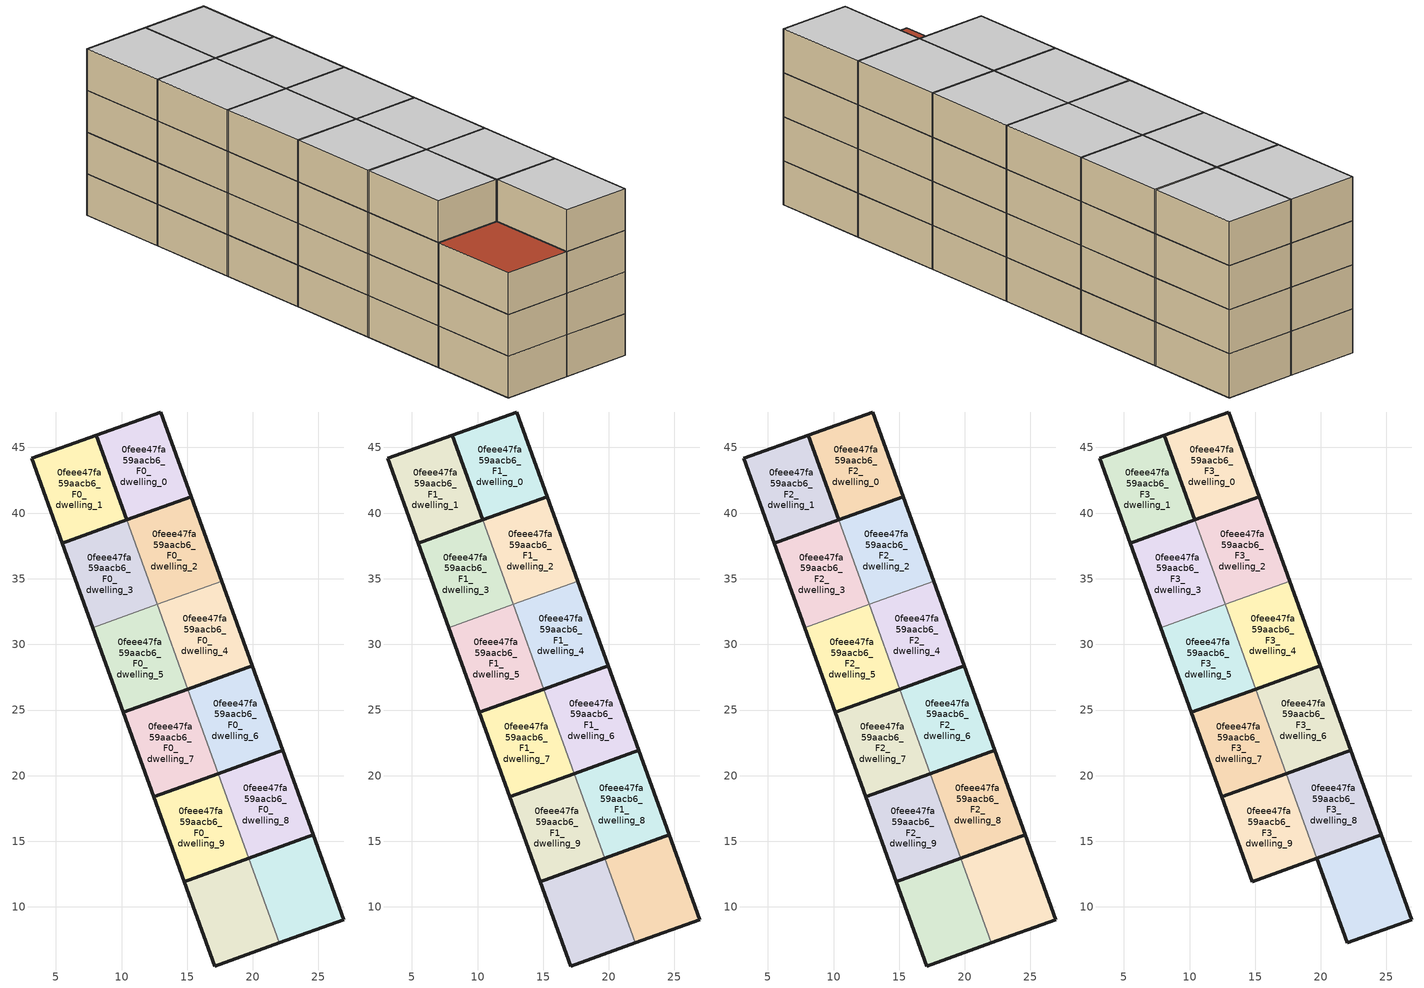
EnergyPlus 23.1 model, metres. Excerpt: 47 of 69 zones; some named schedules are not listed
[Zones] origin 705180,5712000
0feee47fa59aacb6_F0_dwelling_0
 floor ground (EU_floor_Construction): 15.32,41.26 13,47.7 8.08,45.94 10.4,39.49 z0
 wall outside (EU_wall_Construction): 8.08,45.94 13,47.7 15.32,41.26 10.4,39.49 8.08,45.94 z0:3
0feee47fa59aacb6_F0_dwelling_1
 floor ground (EU_floor_Construction): 10.4,39.49 8.08,45.94 3.16,44.17 5.48,37.72 z0
 wall outside (EU_wall_Construction): 10.4,39.49 5.48,37.72 3.16,44.17 8.08,45.94 10.4,39.49 z0:3
0feee47fa59aacb6_F0_dwelling_10
 floor ground (EU_floor_Construction): 26.93,9.03 24.6,15.48 19.69,13.71 22.01,7.27 z0
 wall outside (EU_wall_Construction): 19.69,13.71 24.6,15.48 26.93,9.03 22.01,7.27 z0:3
 wall to 0feee47fa59aacb6_F0_dwelling_11 (EU_wall_Construction): 22.01,7.27 19.69,13.71 z0:3
0feee47fa59aacb6_F0_dwelling_11
 floor ground (EU_floor_Construction): 22.01,7.27 19.69,13.71 14.77,11.94 17.08,5.5 z0
 wall outside (EU_wall_Construction): 22.01,7.27 17.08,5.5 14.77,11.94 19.69,13.71 z0:3
0feee47fa59aacb6_F0_dwelling_2
 floor ground (EU_floor_Construction): 17.64,34.82 15.32,41.26 10.4,39.49 12.72,33.04 z0
 wall outside (EU_wall_Construction): 10.4,39.49 15.32,41.26 17.64,34.82 z0:3
 wall to 0feee47fa59aacb6_F0_dwelling_4 (EU_wall_Construction): 17.64,34.82 12.72,33.04 z0:3
 wall to 0feee47fa59aacb6_F0_dwelling_3 (EU_wall_Construction): 12.72,33.04 10.4,39.49 z0:3
0feee47fa59aacb6_F0_dwelling_3
 floor ground (EU_floor_Construction): 12.72,33.04 10.4,39.49 5.48,37.72 7.8,31.27 z0
 wall outside (EU_wall_Construction): 7.8,31.27 5.48,37.72 10.4,39.49 z0:3
 wall to 0feee47fa59aacb6_F0_dwelling_5 (EU_wall_Construction): 12.72,33.04 7.8,31.27 z0:3
0feee47fa59aacb6_F0_dwelling_4
 floor ground (EU_floor_Construction): 19.96,28.37 17.64,34.82 12.72,33.04 15.04,26.6 z0
 wall outside (EU_wall_Construction): 17.64,34.82 19.96,28.37 15.04,26.6 z0:3
 wall to 0feee47fa59aacb6_F0_dwelling_5 (EU_wall_Construction): 15.04,26.6 12.72,33.04 z0:3
0feee47fa59aacb6_F0_dwelling_5
 floor ground (EU_floor_Construction): 15.04,26.6 12.72,33.04 7.8,31.27 10.12,24.83 z0
 wall outside (EU_wall_Construction): 15.04,26.6 10.12,24.83 7.8,31.27 z0:3
0feee47fa59aacb6_F0_dwelling_6
 floor ground (EU_floor_Construction): 22.28,21.93 19.96,28.37 15.04,26.6 17.36,20.16 z0
 wall outside (EU_wall_Construction): 15.04,26.6 19.96,28.37 22.28,21.93 17.36,20.16 z0:3
 wall to 0feee47fa59aacb6_F0_dwelling_7 (EU_wall_Construction): 17.36,20.16 15.04,26.6 z0:3
0feee47fa59aacb6_F0_dwelling_7
 floor ground (EU_floor_Construction): 17.36,20.16 15.04,26.6 10.12,24.83 12.44,18.38 z0
 wall outside (EU_wall_Construction): 17.36,20.16 12.44,18.38 10.12,24.83 15.04,26.6 z0:3
0feee47fa59aacb6_F0_dwelling_8
 floor ground (EU_floor_Construction): 24.6,15.48 22.28,21.93 17.36,20.16 19.69,13.71 z0
 wall outside (EU_wall_Construction): 17.36,20.16 22.28,21.93 24.6,15.48 19.69,13.71 z0:3
 wall to 0feee47fa59aacb6_F0_dwelling_9 (EU_wall_Construction): 19.69,13.71 17.36,20.16 z0:3
0feee47fa59aacb6_F0_dwelling_9
 floor ground (EU_floor_Construction): 19.69,13.71 17.36,20.16 12.44,18.38 14.77,11.94 z0
 wall outside (EU_wall_Construction): 19.69,13.71 14.77,11.94 12.44,18.38 17.36,20.16 z0:3
0feee47fa59aacb6_F1_dwelling_0
 floor to 0feee47fa59aacb6_F0_dwelling_0 (EU_floor_Construction): 15.32,41.26 13,47.7 8.08,45.94 10.4,39.49 z3
 wall outside (EU_wall_Construction): 8.08,45.94 13,47.7 15.32,41.26 10.4,39.49 8.08,45.94 z3:6
0feee47fa59aacb6_F1_dwelling_1
 floor to 0feee47fa59aacb6_F0_dwelling_1 (EU_floor_Construction): 10.4,39.49 8.08,45.94 3.16,44.17 5.48,37.72 z3
 wall outside (EU_wall_Construction): 10.4,39.49 5.48,37.72 3.16,44.17 8.08,45.94 10.4,39.49 z3:6
0feee47fa59aacb6_F1_dwelling_10
 floor to 0feee47fa59aacb6_F0_dwelling_10 (EU_floor_Construction): 26.93,9.03 24.6,15.48 19.69,13.71 22.01,7.27 z3
 wall outside (EU_wall_Construction): 19.69,13.71 24.6,15.48 26.93,9.03 22.01,7.27 z3:6
 wall to 0feee47fa59aacb6_F1_dwelling_11 (EU_wall_Construction): 22.01,7.27 19.69,13.71 z3:6
0feee47fa59aacb6_F1_dwelling_11
 floor to 0feee47fa59aacb6_F0_dwelling_11 (EU_floor_Construction): 22.01,7.27 19.69,13.71 14.76,11.94 17.08,5.5 z3
 wall outside (EU_wall_Construction): 22.01,7.27 17.08,5.5 14.77,11.94 19.69,13.71 z3:6
0feee47fa59aacb6_F1_dwelling_2
 floor to 0feee47fa59aacb6_F0_dwelling_2 (EU_floor_Construction): 17.64,34.82 15.32,41.26 10.4,39.49 12.72,33.04 z3
 wall outside (EU_wall_Construction): 10.4,39.49 15.32,41.26 17.64,34.82 z3:6
 wall to 0feee47fa59aacb6_F1_dwelling_4 (EU_wall_Construction): 17.64,34.82 12.72,33.04 z3:6
 wall to 0feee47fa59aacb6_F1_dwelling_3 (EU_wall_Construction): 12.72,33.04 10.4,39.49 z3:6
0feee47fa59aacb6_F1_dwelling_3
 floor to 0feee47fa59aacb6_F0_dwelling_3 (EU_floor_Construction): 12.72,33.04 10.4,39.49 5.48,37.72 7.8,31.27 z3
 wall outside (EU_wall_Construction): 7.8,31.27 5.48,37.72 10.4,39.49 z3:6
 wall to 0feee47fa59aacb6_F1_dwelling_5 (EU_wall_Construction): 12.72,33.04 7.8,31.27 z3:6
0feee47fa59aacb6_F1_dwelling_4
 floor to 0feee47fa59aacb6_F0_dwelling_4 (EU_floor_Construction): 19.96,28.37 17.64,34.82 12.72,33.04 15.04,26.6 z3
 wall outside (EU_wall_Construction): 17.64,34.82 19.96,28.37 15.04,26.6 z3:6
 wall to 0feee47fa59aacb6_F1_dwelling_5 (EU_wall_Construction): 15.04,26.6 12.72,33.04 z3:6
0feee47fa59aacb6_F1_dwelling_5
 floor to 0feee47fa59aacb6_F0_dwelling_5 (EU_floor_Construction): 15.04,26.6 12.72,33.04 7.8,31.27 10.12,24.83 z3
 wall outside (EU_wall_Construction): 15.04,26.6 10.12,24.83 7.8,31.27 z3:6
0feee47fa59aacb6_F1_dwelling_6
 floor to 0feee47fa59aacb6_F0_dwelling_6 (EU_floor_Construction): 22.28,21.93 19.96,28.37 15.04,26.6 17.36,20.16 z3
 wall outside (EU_wall_Construction): 15.04,26.6 19.96,28.37 22.28,21.93 17.36,20.16 z3:6
 wall to 0feee47fa59aacb6_F1_dwelling_7 (EU_wall_Construction): 17.36,20.16 15.04,26.6 z3:6
0feee47fa59aacb6_F1_dwelling_7
 floor to 0feee47fa59aacb6_F0_dwelling_7 (EU_floor_Construction): 17.36,20.16 15.04,26.6 10.12,24.83 12.44,18.38 z3
 wall outside (EU_wall_Construction): 17.36,20.16 12.44,18.38 10.12,24.83 15.04,26.6 z3:6
0feee47fa59aacb6_F1_dwelling_8
 floor to 0feee47fa59aacb6_F0_dwelling_8 (EU_floor_Construction): 24.6,15.48 22.28,21.93 17.36,20.16 19.69,13.71 z3
 wall outside (EU_wall_Construction): 17.36,20.16 22.28,21.93 24.6,15.48 19.69,13.71 z3:6
 wall to 0feee47fa59aacb6_F1_dwelling_9 (EU_wall_Construction): 19.69,13.71 17.36,20.16 z3:6
0feee47fa59aacb6_F1_dwelling_9
 floor to 0feee47fa59aacb6_F0_dwelling_9 (EU_floor_Construction): 19.69,13.71 17.36,20.16 12.44,18.38 14.76,11.94 z3
 wall outside (EU_wall_Construction): 19.69,13.71 14.77,11.94 12.44,18.38 17.36,20.16 z3:6
0feee47fa59aacb6_F2_dwelling_0
 floor to 0feee47fa59aacb6_F1_dwelling_0 (EU_floor_Construction): 15.32,41.26 13,47.7 8.08,45.94 10.4,39.49 z6
 wall outside (EU_wall_Construction): 8.08,45.94 13,47.7 15.32,41.26 10.4,39.49 8.08,45.94 z6:9
0feee47fa59aacb6_F2_dwelling_1
 floor to 0feee47fa59aacb6_F1_dwelling_1 (EU_floor_Construction): 10.4,39.49 8.08,45.94 3.16,44.17 5.48,37.72 z6
 wall outside (EU_wall_Construction): 10.4,39.49 5.48,37.72 3.16,44.17 8.08,45.94 10.4,39.49 z6:9
0feee47fa59aacb6_F2_dwelling_10
 floor to 0feee47fa59aacb6_F1_dwelling_10 (EU_floor_Construction): 26.93,9.03 24.6,15.48 19.69,13.71 22.01,7.27 z6
 wall outside (EU_wall_Construction): 19.69,13.71 24.6,15.48 26.93,9.03 22.01,7.27 z6:9
 wall to 0feee47fa59aacb6_F2_dwelling_11 (EU_wall_Construction): 22.01,7.27 19.69,13.71 z6:9
0feee47fa59aacb6_F2_dwelling_11
 floor to 0feee47fa59aacb6_F1_dwelling_11 (EU_floor_Construction): 22.01,7.27 19.69,13.71 14.76,11.94 17.08,5.5 z6
 wall outside (EU_wall_Construction): 22.01,7.27 17.08,5.5 14.77,11.94 19.69,13.71 z6:9
 roof outside (EU_roof_Construction): 19.69,13.71 22.01,7.27 17.08,5.5 14.77,11.94 z9
0feee47fa59aacb6_F2_dwelling_2
 floor to 0feee47fa59aacb6_F1_dwelling_2 (EU_floor_Construction): 17.64,34.82 15.32,41.26 10.4,39.49 12.72,33.04 z6
 wall outside (EU_wall_Construction): 10.4,39.49 15.32,41.26 17.64,34.82 z6:9
 wall to 0feee47fa59aacb6_F2_dwelling_4 (EU_wall_Construction): 17.64,34.82 12.72,33.04 z6:9
 wall to 0feee47fa59aacb6_F2_dwelling_3 (EU_wall_Construction): 12.72,33.04 10.4,39.49 z6:9
0feee47fa59aacb6_F2_dwelling_3
 floor to 0feee47fa59aacb6_F1_dwelling_3 (EU_floor_Construction): 12.72,33.04 10.4,39.49 5.48,37.72 7.8,31.27 z6
 wall outside (EU_wall_Construction): 7.8,31.27 5.48,37.72 10.4,39.49 z6:9
 wall to 0feee47fa59aacb6_F2_dwelling_5 (EU_wall_Construction): 12.72,33.04 7.8,31.27 z6:9
0feee47fa59aacb6_F2_dwelling_4
 floor to 0feee47fa59aacb6_F1_dwelling_4 (EU_floor_Construction): 19.96,28.37 17.64,34.82 12.72,33.04 15.04,26.6 z6
 wall outside (EU_wall_Construction): 17.64,34.82 19.96,28.37 15.04,26.6 z6:9
 wall to 0feee47fa59aacb6_F2_dwelling_5 (EU_wall_Construction): 15.04,26.6 12.72,33.04 z6:9
0feee47fa59aacb6_F2_dwelling_5
 floor to 0feee47fa59aacb6_F1_dwelling_5 (EU_floor_Construction): 15.04,26.6 12.72,33.04 7.8,31.27 10.12,24.83 z6
 wall outside (EU_wall_Construction): 15.04,26.6 10.12,24.83 7.8,31.27 z6:9
0feee47fa59aacb6_F2_dwelling_6
 floor to 0feee47fa59aacb6_F1_dwelling_6 (EU_floor_Construction): 22.28,21.93 19.96,28.37 15.04,26.6 17.36,20.16 z6
 wall outside (EU_wall_Construction): 15.04,26.6 19.96,28.37 22.28,21.93 17.36,20.16 z6:9
 wall to 0feee47fa59aacb6_F2_dwelling_7 (EU_wall_Construction): 17.36,20.16 15.04,26.6 z6:9
0feee47fa59aacb6_F2_dwelling_7
 floor to 0feee47fa59aacb6_F1_dwelling_7 (EU_floor_Construction): 17.36,20.16 15.04,26.6 10.12,24.83 12.44,18.38 z6
 wall outside (EU_wall_Construction): 17.36,20.16 12.44,18.38 10.12,24.83 15.04,26.6 z6:9
0feee47fa59aacb6_F2_dwelling_8
 floor to 0feee47fa59aacb6_F1_dwelling_8 (EU_floor_Construction): 24.6,15.48 22.28,21.93 17.36,20.16 19.69,13.71 z6
 wall outside (EU_wall_Construction): 17.36,20.16 22.28,21.93 24.6,15.48 19.69,13.71 z6:9
 wall to 0feee47fa59aacb6_F2_dwelling_9 (EU_wall_Construction): 19.69,13.71 17.36,20.16 z6:9
0feee47fa59aacb6_F2_dwelling_9
 floor to 0feee47fa59aacb6_F1_dwelling_9 (EU_floor_Construction): 19.69,13.71 17.36,20.16 12.44,18.38 14.76,11.94 z6
 wall outside (EU_wall_Construction): 19.69,13.71 14.77,11.94 12.44,18.38 17.36,20.16 z6:9
0feee47fa59aacb6_F3_dwelling_0
 floor to 0feee47fa59aacb6_F2_dwelling_0 (EU_floor_Construction): 15.32,41.26 13,47.7 8.08,45.94 10.4,39.49 z9
 wall outside (EU_wall_Construction): 8.08,45.94 13,47.7 15.32,41.26 10.4,39.49 8.08,45.94 z9:12
 ceiling to 0feee47fa59aacb6_F4_dwelling_0 (EU_floor_Construction): 13,47.7 15.32,41.26 10.4,39.49 8.08,45.94 z12
0feee47fa59aacb6_F3_dwelling_1
 floor to 0feee47fa59aacb6_F2_dwelling_1 (EU_floor_Construction): 10.4,39.49 8.08,45.94 3.16,44.17 5.48,37.72 z9
 wall outside (EU_wall_Construction): 10.4,39.49 5.48,37.72 3.16,44.17 8.08,45.94 10.4,39.49 z9:12
 ceiling to 0feee47fa59aacb6_F4_dwelling_1 (EU_floor_Construction): 8.08,45.94 10.4,39.49 5.48,37.72 3.16,44.17 z12
0feee47fa59aacb6_F3_dwelling_10
 floor to 0feee47fa59aacb6_F2_dwelling_10 (EU_floor_Construction): 26.93,9.03 24.6,15.48 19.69,13.71 22.01,7.27 z9
 wall outside (EU_wall_Construction): 24.6,15.48 26.93,9.03 22.01,7.27 19.69,13.71 24.6,15.48 z9:12
 ceiling to 0feee47fa59aacb6_F4_dwelling_10 (EU_floor_Construction): 24.6,15.48 26.93,9.03 22.01,7.27 19.69,13.71 z12
0feee47fa59aacb6_F3_dwelling_2
 floor to 0feee47fa59aacb6_F2_dwelling_2 (EU_floor_Construction): 17.64,34.82 15.32,41.26 10.4,39.49 12.72,33.04 z9
 wall outside (EU_wall_Construction): 10.4,39.49 15.32,41.26 17.64,34.82 z9:12
 wall to 0feee47fa59aacb6_F3_dwelling_4 (EU_wall_Construction): 17.64,34.82 12.72,33.04 z9:12
 wall to 0feee47fa59aacb6_F3_dwelling_3 (EU_wall_Construction): 12.72,33.04 10.4,39.49 z9:12
 ceiling to 0feee47fa59aacb6_F4_dwelling_2 (EU_floor_Construction): 15.32,41.26 17.64,34.82 12.72,33.04 10.4,39.49 z12
0feee47fa59aacb6_F3_dwelling_3
 floor to 0feee47fa59aacb6_F2_dwelling_3 (EU_floor_Construction): 12.72,33.04 10.4,39.49 5.48,37.72 7.8,31.27 z9
 wall outside (EU_wall_Construction): 7.8,31.27 5.48,37.72 10.4,39.49 z9:12
 wall to 0feee47fa59aacb6_F3_dwelling_5 (EU_wall_Construction): 12.72,33.04 7.8,31.27 z9:12
 ceiling to 0feee47fa59aacb6_F4_dwelling_3 (EU_floor_Construction): 10.4,39.49 12.72,33.04 7.8,31.27 5.48,37.72 z12
0feee47fa59aacb6_F3_dwelling_4
 floor to 0feee47fa59aacb6_F2_dwelling_4 (EU_floor_Construction): 19.96,28.37 17.64,34.82 12.72,33.04 15.04,26.6 z9
 wall outside (EU_wall_Construction): 17.64,34.82 19.96,28.37 15.04,26.6 z9:12
 wall to 0feee47fa59aacb6_F3_dwelling_5 (EU_wall_Construction): 15.04,26.6 12.72,33.04 z9:12
 ceiling to 0feee47fa59aacb6_F4_dwelling_4 (EU_floor_Construction): 17.64,34.82 19.96,28.37 15.04,26.6 12.72,33.04 z12
0feee47fa59aacb6_F3_dwelling_5
 floor to 0feee47fa59aacb6_F2_dwelling_5 (EU_floor_Construction): 15.04,26.6 12.72,33.04 7.8,31.27 10.12,24.83 z9
 wall outside (EU_wall_Construction): 15.04,26.6 10.12,24.83 7.8,31.27 z9:12
 ceiling to 0feee47fa59aacb6_F4_dwelling_5 (EU_floor_Construction): 12.72,33.04 15.04,26.6 10.12,24.83 7.8,31.27 z12
0feee47fa59aacb6_F3_dwelling_6
 floor to 0feee47fa59aacb6_F2_dwelling_6 (EU_floor_Construction): 22.28,21.93 19.96,28.37 15.04,26.6 17.36,20.16 z9
 wall outside (EU_wall_Construction): 15.04,26.6 19.96,28.37 22.28,21.93 17.36,20.16 z9:12
 wall to 0feee47fa59aacb6_F3_dwelling_7 (EU_wall_Construction): 17.36,20.16 15.04,26.6 z9:12
 ceiling to 0feee47fa59aacb6_F4_dwelling_6 (EU_floor_Construction): 19.96,28.37 22.28,21.93 17.36,20.16 15.04,26.6 z12
0feee47fa59aacb6_F3_dwelling_7
 floor to 0feee47fa59aacb6_F2_dwelling_7 (EU_floor_Construction): 17.36,20.16 15.04,26.6 10.12,24.83 12.44,18.38 z9
 wall outside (EU_wall_Construction): 17.36,20.16 12.44,18.38 10.12,24.83 15.04,26.6 z9:12
 ceiling to 0feee47fa59aacb6_F4_dwelling_7 (EU_floor_Construction): 15.04,26.6 17.36,20.16 12.44,18.38 10.12,24.83 z12
0feee47fa59aacb6_F3_dwelling_8
 floor to 0feee47fa59aacb6_F2_dwelling_8 (EU_floor_Construction): 24.6,15.48 22.28,21.93 17.36,20.16 19.69,13.71 z9
 wall outside (EU_wall_Construction): 17.36,20.16 22.28,21.93 24.6,15.48 19.69,13.71 z9:12
 wall to 0feee47fa59aacb6_F3_dwelling_9 (EU_wall_Construction): 19.69,13.71 17.36,20.16 z9:12
 ceiling to 0feee47fa59aacb6_F4_dwelling_8 (EU_floor_Construction): 22.28,21.93 24.6,15.48 19.69,13.71 17.36,20.16 z12
0feee47fa59aacb6_F3_dwelling_9
 floor to 0feee47fa59aacb6_F2_dwelling_9 (EU_floor_Construction): 19.69,13.71 17.36,20.16 12.44,18.38 14.76,11.94 z9
 wall outside (EU_wall_Construction): 19.69,13.71 14.77,11.94 12.44,18.38 17.36,20.16 z9:12
 ceiling to 0feee47fa59aacb6_F4_dwelling_9 (EU_floor_Construction): 17.36,20.16 19.69,13.71 14.76,11.94 12.44,18.38 z12
[Building]
EU S2 Campaign: North Axis=0; Terrain=City; Solar Distribution=FullExterior
[Site:Location]
London: Latitude=51.5; Longitude=-0.5; Time Zone=0; Elevation=25
[SizingPeriod:WeatherFileDays]
AnnualSizingPeriod: Begin Month=1; Begin Day of Month=1; End Month=12; End Day of Month=31; Day of Week for Start Day=Monday; Use Weather File Daylight Saving Period=No; Use Weather File Rain and Snow Indicators=No
[MATERIAL]
EU_InternalMass_Material: Roughness=MediumRough; Thickness=0.1; Conductivity=1; Density=1800; Specific Heat=900; Thermal Absorptance=0.9; Solar Absorptance=0.7; Visible Absorptance=0.7
[MATERIAL:NOMASS] Roughness=MediumRough; Thermal Absorptance=0.9; Solar Absorptance=0.7; Visible Absorptance=0.7
Name | Thermal Resistance
EU_wall_NoMass | 0.635353
EU_roof_NoMass | 0.675062
EU_floor_NoMass | 1.96382
[CONSTRUCTION]
EU_wall_Construction: EU_wall_NoMass
EU_roof_Construction: EU_roof_NoMass
EU_floor_Construction: EU_floor_NoMass
EU_InternalMass_Construction: EU_InternalMass_Material
[ZONE] Type=1; Multiplier=1; Ceiling Height=autocalculate; Floor Area=autocalculate; Part of Total Floor Area=Yes
Name | Volume
0feee47fa59aacb6_F0_dwelling_0; 0feee47fa59aacb6_F1_dwelling_0; 0feee47fa59aacb6_F2_dwelling_0; 0feee47fa59aacb6_F3_dwelling_0; 0feee47fa59aacb6_F0_dwelling_4; 0feee47fa59aacb6_F0_dwelling_6; 0feee47fa59aacb6_F1_dwelling_6; 0feee47fa59aacb6_F2_dwelling_6; 0feee47fa59aacb6_F3_dwelling_6 | 107.44
0feee47fa59aacb6_F0_dwelling_1; 0feee47fa59aacb6_F1_dwelling_1; 0feee47fa59aacb6_F2_dwelling_1; 0feee47fa59aacb6_F3_dwelling_1 | 107.449
0feee47fa59aacb6_F0_dwelling_10; 0feee47fa59aacb6_F1_dwelling_10; 0feee47fa59aacb6_F2_dwelling_10; 0feee47fa59aacb6_F3_dwelling_10; 0feee47fa59aacb6_F0_dwelling_7 | 107.448
0feee47fa59aacb6_F0_dwelling_11; 0feee47fa59aacb6_F1_dwelling_11; 0feee47fa59aacb6_F2_dwelling_11 | 107.434
0feee47fa59aacb6_F0_dwelling_2; 0feee47fa59aacb6_F1_dwelling_2; 0feee47fa59aacb6_F2_dwelling_2; 0feee47fa59aacb6_F3_dwelling_2 | 107.437
0feee47fa59aacb6_F0_dwelling_3; 0feee47fa59aacb6_F1_dwelling_3; 0feee47fa59aacb6_F2_dwelling_3; 0feee47fa59aacb6_F3_dwelling_3 | 107.435
0feee47fa59aacb6_F1_dwelling_4; 0feee47fa59aacb6_F2_dwelling_4; 0feee47fa59aacb6_F3_dwelling_4 | 107.442
0feee47fa59aacb6_F0_dwelling_5; 0feee47fa59aacb6_F1_dwelling_5; 0feee47fa59aacb6_F2_dwelling_5; 0feee47fa59aacb6_F3_dwelling_5; 0feee47fa59aacb6_F1_dwelling_8; 0feee47fa59aacb6_F2_dwelling_8; 0feee47fa59aacb6_F3_dwelling_8 | 107.428
0feee47fa59aacb6_F1_dwelling_7; 0feee47fa59aacb6_F2_dwelling_7; 0feee47fa59aacb6_F3_dwelling_7 | 107.446
0feee47fa59aacb6_F0_dwelling_8 | 107.429
0feee47fa59aacb6_F0_dwelling_9; 0feee47fa59aacb6_F1_dwelling_9; 0feee47fa59aacb6_F2_dwelling_9; 0feee47fa59aacb6_F3_dwelling_9 | 107.439
[INTERNALMASS] Construction=EU_InternalMass_Construction
Name | Zone or ZoneList | Surface Area
0feee47fa59aacb6_F0_dwelling_0_EU_InternalMass | 0feee47fa59aacb6_F0_dwelling_0 | 35.8132
0feee47fa59aacb6_F0_dwelling_1_EU_InternalMass | 0feee47fa59aacb6_F0_dwelling_1 | 35.8166
0feee47fa59aacb6_F0_dwelling_2_EU_InternalMass | 0feee47fa59aacb6_F0_dwelling_2 | 35.8124
0feee47fa59aacb6_F0_dwelling_3_EU_InternalMass | 0feee47fa59aacb6_F0_dwelling_3 | 35.8119
0feee47fa59aacb6_F0_dwelling_4_EU_InternalMass | 0feee47fa59aacb6_F0_dwelling_4 | 35.8134
0feee47fa59aacb6_F0_dwelling_5_EU_InternalMass | 0feee47fa59aacb6_F0_dwelling_5 | 35.8093
0feee47fa59aacb6_F0_dwelling_6_EU_InternalMass | 0feee47fa59aacb6_F0_dwelling_6 | 35.8134
0feee47fa59aacb6_F0_dwelling_7_EU_InternalMass | 0feee47fa59aacb6_F0_dwelling_7 | 35.8158
0feee47fa59aacb6_F0_dwelling_8_EU_InternalMass | 0feee47fa59aacb6_F0_dwelling_8 | 35.8096
0feee47fa59aacb6_F0_dwelling_9_EU_InternalMass | 0feee47fa59aacb6_F0_dwelling_9 | 35.8132
0feee47fa59aacb6_F0_dwelling_10_EU_InternalMass | 0feee47fa59aacb6_F0_dwelling_10 | 35.8158
0feee47fa59aacb6_F0_dwelling_11_EU_InternalMass | 0feee47fa59aacb6_F0_dwelling_11 | 35.8116
0feee47fa59aacb6_F1_dwelling_0_EU_InternalMass | 0feee47fa59aacb6_F1_dwelling_0 | 35.8132
0feee47fa59aacb6_F1_dwelling_1_EU_InternalMass | 0feee47fa59aacb6_F1_dwelling_1 | 35.8166
0feee47fa59aacb6_F1_dwelling_2_EU_InternalMass | 0feee47fa59aacb6_F1_dwelling_2 | 35.8124
0feee47fa59aacb6_F1_dwelling_3_EU_InternalMass | 0feee47fa59aacb6_F1_dwelling_3 | 35.8119
0feee47fa59aacb6_F1_dwelling_4_EU_InternalMass | 0feee47fa59aacb6_F1_dwelling_4 | 35.8134
0feee47fa59aacb6_F1_dwelling_5_EU_InternalMass | 0feee47fa59aacb6_F1_dwelling_5 | 35.8093
0feee47fa59aacb6_F1_dwelling_6_EU_InternalMass | 0feee47fa59aacb6_F1_dwelling_6 | 35.8134
0feee47fa59aacb6_F1_dwelling_7_EU_InternalMass | 0feee47fa59aacb6_F1_dwelling_7 | 35.8158
0feee47fa59aacb6_F1_dwelling_8_EU_InternalMass | 0feee47fa59aacb6_F1_dwelling_8 | 35.8096
0feee47fa59aacb6_F1_dwelling_9_EU_InternalMass | 0feee47fa59aacb6_F1_dwelling_9 | 35.8132
0feee47fa59aacb6_F1_dwelling_10_EU_InternalMass | 0feee47fa59aacb6_F1_dwelling_10 | 35.8158
0feee47fa59aacb6_F1_dwelling_11_EU_InternalMass | 0feee47fa59aacb6_F1_dwelling_11 | 35.8116
0feee47fa59aacb6_F2_dwelling_0_EU_InternalMass | 0feee47fa59aacb6_F2_dwelling_0 | 35.8132
0feee47fa59aacb6_F2_dwelling_1_EU_InternalMass | 0feee47fa59aacb6_F2_dwelling_1 | 35.8166
0feee47fa59aacb6_F2_dwelling_2_EU_InternalMass | 0feee47fa59aacb6_F2_dwelling_2 | 35.8124
0feee47fa59aacb6_F2_dwelling_3_EU_InternalMass | 0feee47fa59aacb6_F2_dwelling_3 | 35.8119
0feee47fa59aacb6_F2_dwelling_4_EU_InternalMass | 0feee47fa59aacb6_F2_dwelling_4 | 35.8134
0feee47fa59aacb6_F2_dwelling_5_EU_InternalMass | 0feee47fa59aacb6_F2_dwelling_5 | 35.8093
0feee47fa59aacb6_F2_dwelling_6_EU_InternalMass | 0feee47fa59aacb6_F2_dwelling_6 | 35.8134
0feee47fa59aacb6_F2_dwelling_7_EU_InternalMass | 0feee47fa59aacb6_F2_dwelling_7 | 35.8158
0feee47fa59aacb6_F2_dwelling_8_EU_InternalMass | 0feee47fa59aacb6_F2_dwelling_8 | 35.8096
0feee47fa59aacb6_F2_dwelling_9_EU_InternalMass | 0feee47fa59aacb6_F2_dwelling_9 | 35.8132
0feee47fa59aacb6_F2_dwelling_10_EU_InternalMass | 0feee47fa59aacb6_F2_dwelling_10 | 35.8158
0feee47fa59aacb6_F2_dwelling_11_EU_InternalMass | 0feee47fa59aacb6_F2_dwelling_11 | 35.8116
0feee47fa59aacb6_F3_dwelling_0_EU_InternalMass | 0feee47fa59aacb6_F3_dwelling_0 | 42.9808
0feee47fa59aacb6_F3_dwelling_1_EU_InternalMass | 0feee47fa59aacb6_F3_dwelling_1 | 42.9756
0feee47fa59aacb6_F3_dwelling_2_EU_InternalMass | 0feee47fa59aacb6_F3_dwelling_2 | 42.9758
0feee47fa59aacb6_F3_dwelling_3_EU_InternalMass | 0feee47fa59aacb6_F3_dwelling_3 | 42.9767
0feee47fa59aacb6_F3_dwelling_4_EU_InternalMass | 0feee47fa59aacb6_F3_dwelling_4 | 42.9754
0feee47fa59aacb6_F3_dwelling_5_EU_InternalMass | 0feee47fa59aacb6_F3_dwelling_5 | 35.8166
0feee47fa59aacb6_F3_dwelling_6_EU_InternalMass | 0feee47fa59aacb6_F3_dwelling_6 | 35.8145
0feee47fa59aacb6_F3_dwelling_7_EU_InternalMass | 0feee47fa59aacb6_F3_dwelling_7 | 35.8194
0feee47fa59aacb6_F3_dwelling_8_EU_InternalMass | 0feee47fa59aacb6_F3_dwelling_8 | 35.8145
0feee47fa59aacb6_F3_dwelling_9_EU_InternalMass | 0feee47fa59aacb6_F3_dwelling_9 | 35.8194
0feee47fa59aacb6_F3_dwelling_10_EU_InternalMass | 0feee47fa59aacb6_F3_dwelling_10 | 35.8153
[OTHEREQUIPMENT] Fuel Type=Electricity; Design Level Calculation Method=Watts/Area; Power per Zone Floor Area=1; Fraction Latent=0; Fraction Radiant=0; Fraction Lost=0; Carbon Dioxide Generation Rate=0; EndUse Subcategory=EU_Step8_InternalGains
Name | Zone or ZoneList or Space or SpaceList | Schedule
EU_Step8_InternalGain_0feee47fa59aacb6_F0_dwelling_0_f000 | 0feee47fa59aacb6_F0_dwelling_0 | EU_Step8_GainSchedule_0feee47fa59aacb6_F0_dwelling_0_f000
EU_Step8_InternalGain_0feee47fa59aacb6_F0_dwelling_1_f000 | 0feee47fa59aacb6_F0_dwelling_1 | EU_Step8_GainSchedule_0feee47fa59aacb6_F0_dwelling_1_f000
EU_Step8_InternalGain_0feee47fa59aacb6_F0_dwelling_2_f000 | 0feee47fa59aacb6_F0_dwelling_2 | EU_Step8_GainSchedule_0feee47fa59aacb6_F0_dwelling_2_f000
EU_Step8_InternalGain_0feee47fa59aacb6_F0_dwelling_3_f000 | 0feee47fa59aacb6_F0_dwelling_3 | EU_Step8_GainSchedule_0feee47fa59aacb6_F0_dwelling_3_f000
EU_Step8_InternalGain_0feee47fa59aacb6_F0_dwelling_4_f000 | 0feee47fa59aacb6_F0_dwelling_4 | EU_Step8_GainSchedule_0feee47fa59aacb6_F0_dwelling_4_f000
EU_Step8_InternalGain_0feee47fa59aacb6_F0_dwelling_5_f000 | 0feee47fa59aacb6_F0_dwelling_5 | EU_Step8_GainSchedule_0feee47fa59aacb6_F0_dwelling_5_f000
EU_Step8_InternalGain_0feee47fa59aacb6_F0_dwelling_6_f000 | 0feee47fa59aacb6_F0_dwelling_6 | EU_Step8_GainSchedule_0feee47fa59aacb6_F0_dwelling_6_f000
EU_Step8_InternalGain_0feee47fa59aacb6_F0_dwelling_7_f000 | 0feee47fa59aacb6_F0_dwelling_7 | EU_Step8_GainSchedule_0feee47fa59aacb6_F0_dwelling_7_f000
EU_Step8_InternalGain_0feee47fa59aacb6_F0_dwelling_8_f000 | 0feee47fa59aacb6_F0_dwelling_8 | EU_Step8_GainSchedule_0feee47fa59aacb6_F0_dwelling_8_f000
EU_Step8_InternalGain_0feee47fa59aacb6_F0_dwelling_9_f000 | 0feee47fa59aacb6_F0_dwelling_9 | EU_Step8_GainSchedule_0feee47fa59aacb6_F0_dwelling_9_f000
EU_Step8_InternalGain_0feee47fa59aacb6_F0_dwelling_10_f000 | 0feee47fa59aacb6_F0_dwelling_10 | EU_Step8_GainSchedule_0feee47fa59aacb6_F0_dwelling_10_f000
EU_Step8_InternalGain_0feee47fa59aacb6_F0_dwelling_11_f000 | 0feee47fa59aacb6_F0_dwelling_11 | EU_Step8_GainSchedule_0feee47fa59aacb6_F0_dwelling_11_f000
EU_Step8_InternalGain_0feee47fa59aacb6_F1_dwelling_0_f000 | 0feee47fa59aacb6_F1_dwelling_0 | EU_Step8_GainSchedule_0feee47fa59aacb6_F1_dwelling_0_f000
EU_Step8_InternalGain_0feee47fa59aacb6_F1_dwelling_1_f000 | 0feee47fa59aacb6_F1_dwelling_1 | EU_Step8_GainSchedule_0feee47fa59aacb6_F1_dwelling_1_f000
EU_Step8_InternalGain_0feee47fa59aacb6_F1_dwelling_2_f000 | 0feee47fa59aacb6_F1_dwelling_2 | EU_Step8_GainSchedule_0feee47fa59aacb6_F1_dwelling_2_f000
EU_Step8_InternalGain_0feee47fa59aacb6_F1_dwelling_3_f000 | 0feee47fa59aacb6_F1_dwelling_3 | EU_Step8_GainSchedule_0feee47fa59aacb6_F1_dwelling_3_f000
EU_Step8_InternalGain_0feee47fa59aacb6_F1_dwelling_4_f000 | 0feee47fa59aacb6_F1_dwelling_4 | EU_Step8_GainSchedule_0feee47fa59aacb6_F1_dwelling_4_f000
EU_Step8_InternalGain_0feee47fa59aacb6_F1_dwelling_5_f000 | 0feee47fa59aacb6_F1_dwelling_5 | EU_Step8_GainSchedule_0feee47fa59aacb6_F1_dwelling_5_f000
EU_Step8_InternalGain_0feee47fa59aacb6_F1_dwelling_6_f000 | 0feee47fa59aacb6_F1_dwelling_6 | EU_Step8_GainSchedule_0feee47fa59aacb6_F1_dwelling_6_f000
EU_Step8_InternalGain_0feee47fa59aacb6_F1_dwelling_7_f000 | 0feee47fa59aacb6_F1_dwelling_7 | EU_Step8_GainSchedule_0feee47fa59aacb6_F1_dwelling_7_f000
EU_Step8_InternalGain_0feee47fa59aacb6_F1_dwelling_8_f000 | 0feee47fa59aacb6_F1_dwelling_8 | EU_Step8_GainSchedule_0feee47fa59aacb6_F1_dwelling_8_f000
EU_Step8_InternalGain_0feee47fa59aacb6_F1_dwelling_9_f000 | 0feee47fa59aacb6_F1_dwelling_9 | EU_Step8_GainSchedule_0feee47fa59aacb6_F1_dwelling_9_f000
EU_Step8_InternalGain_0feee47fa59aacb6_F1_dwelling_10_f000 | 0feee47fa59aacb6_F1_dwelling_10 | EU_Step8_GainSchedule_0feee47fa59aacb6_F1_dwelling_10_f000
EU_Step8_InternalGain_0feee47fa59aacb6_F1_dwelling_11_f000 | 0feee47fa59aacb6_F1_dwelling_11 | EU_Step8_GainSchedule_0feee47fa59aacb6_F1_dwelling_11_f000
EU_Step8_InternalGain_0feee47fa59aacb6_F2_dwelling_0_f000 | 0feee47fa59aacb6_F2_dwelling_0 | EU_Step8_GainSchedule_0feee47fa59aacb6_F2_dwelling_0_f000
EU_Step8_InternalGain_0feee47fa59aacb6_F2_dwelling_1_f000 | 0feee47fa59aacb6_F2_dwelling_1 | EU_Step8_GainSchedule_0feee47fa59aacb6_F2_dwelling_1_f000
EU_Step8_InternalGain_0feee47fa59aacb6_F2_dwelling_2_f000 | 0feee47fa59aacb6_F2_dwelling_2 | EU_Step8_GainSchedule_0feee47fa59aacb6_F2_dwelling_2_f000
EU_Step8_InternalGain_0feee47fa59aacb6_F2_dwelling_3_f000 | 0feee47fa59aacb6_F2_dwelling_3 | EU_Step8_GainSchedule_0feee47fa59aacb6_F2_dwelling_3_f000
EU_Step8_InternalGain_0feee47fa59aacb6_F2_dwelling_4_f000 | 0feee47fa59aacb6_F2_dwelling_4 | EU_Step8_GainSchedule_0feee47fa59aacb6_F2_dwelling_4_f000
EU_Step8_InternalGain_0feee47fa59aacb6_F2_dwelling_5_f000 | 0feee47fa59aacb6_F2_dwelling_5 | EU_Step8_GainSchedule_0feee47fa59aacb6_F2_dwelling_5_f000
EU_Step8_InternalGain_0feee47fa59aacb6_F2_dwelling_6_f000 | 0feee47fa59aacb6_F2_dwelling_6 | EU_Step8_GainSchedule_0feee47fa59aacb6_F2_dwelling_6_f000
EU_Step8_InternalGain_0feee47fa59aacb6_F2_dwelling_7_f000 | 0feee47fa59aacb6_F2_dwelling_7 | EU_Step8_GainSchedule_0feee47fa59aacb6_F2_dwelling_7_f000
EU_Step8_InternalGain_0feee47fa59aacb6_F2_dwelling_8_f000 | 0feee47fa59aacb6_F2_dwelling_8 | EU_Step8_GainSchedule_0feee47fa59aacb6_F2_dwelling_8_f000
EU_Step8_InternalGain_0feee47fa59aacb6_F2_dwelling_9_f000 | 0feee47fa59aacb6_F2_dwelling_9 | EU_Step8_GainSchedule_0feee47fa59aacb6_F2_dwelling_9_f000
EU_Step8_InternalGain_0feee47fa59aacb6_F2_dwelling_10_f000 | 0feee47fa59aacb6_F2_dwelling_10 | EU_Step8_GainSchedule_0feee47fa59aacb6_F2_dwelling_10_f000
EU_Step8_InternalGain_0feee47fa59aacb6_F2_dwelling_11_f000 | 0feee47fa59aacb6_F2_dwelling_11 | EU_Step8_GainSchedule_0feee47fa59aacb6_F2_dwelling_11_f000
EU_Step8_InternalGain_0feee47fa59aacb6_F3_dwelling_0_f000 | 0feee47fa59aacb6_F3_dwelling_0 | EU_Step8_GainSchedule_0feee47fa59aacb6_F3_dwelling_0_f000
EU_Step8_InternalGain_0feee47fa59aacb6_F3_dwelling_1_f000 | 0feee47fa59aacb6_F3_dwelling_1 | EU_Step8_GainSchedule_0feee47fa59aacb6_F3_dwelling_1_f000
EU_Step8_InternalGain_0feee47fa59aacb6_F3_dwelling_2_f000 | 0feee47fa59aacb6_F3_dwelling_2 | EU_Step8_GainSchedule_0feee47fa59aacb6_F3_dwelling_2_f000
EU_Step8_InternalGain_0feee47fa59aacb6_F3_dwelling_3_f000 | 0feee47fa59aacb6_F3_dwelling_3 | EU_Step8_GainSchedule_0feee47fa59aacb6_F3_dwelling_3_f000
EU_Step8_InternalGain_0feee47fa59aacb6_F3_dwelling_4_f000 | 0feee47fa59aacb6_F3_dwelling_4 | EU_Step8_GainSchedule_0feee47fa59aacb6_F3_dwelling_4_f000
EU_Step8_InternalGain_0feee47fa59aacb6_F3_dwelling_5_f000 | 0feee47fa59aacb6_F3_dwelling_5 | EU_Step8_GainSchedule_0feee47fa59aacb6_F3_dwelling_5_f000
EU_Step8_InternalGain_0feee47fa59aacb6_F3_dwelling_6_f000 | 0feee47fa59aacb6_F3_dwelling_6 | EU_Step8_GainSchedule_0feee47fa59aacb6_F3_dwelling_6_f000
EU_Step8_InternalGain_0feee47fa59aacb6_F3_dwelling_7_f000 | 0feee47fa59aacb6_F3_dwelling_7 | EU_Step8_GainSchedule_0feee47fa59aacb6_F3_dwelling_7_f000
EU_Step8_InternalGain_0feee47fa59aacb6_F3_dwelling_8_f000 | 0feee47fa59aacb6_F3_dwelling_8 | EU_Step8_GainSchedule_0feee47fa59aacb6_F3_dwelling_8_f000
EU_Step8_InternalGain_0feee47fa59aacb6_F3_dwelling_9_f000 | 0feee47fa59aacb6_F3_dwelling_9 | EU_Step8_GainSchedule_0feee47fa59aacb6_F3_dwelling_9_f000
EU_Step8_InternalGain_0feee47fa59aacb6_F3_dwelling_10_f000 | 0feee47fa59aacb6_F3_dwelling_10 | EU_Step8_GainSchedule_0feee47fa59aacb6_F3_dwelling_10_f000
[ZONEVENTILATION:DESIGNFLOWRATE] Schedule=EU_AlwaysOn; Design Flow Rate Calculation Method=AirChanges/Hour; Air Changes per Hour=0.555504; Ventilation Type=Natural; Fan Pressure Rise=0; Fan Total Efficiency=1; Constant Term Coefficient=1; Temperature Term Coefficient=0; Velocity Term Coefficient=0; Velocity Squared Term Coefficient=0; Minimum Indoor Temperature=-100; Maximum Indoor Temperature=100; Delta Temperature=-100; Minimum Outdoor Temperature=-100; Maximum Outdoor Temperature=100; Maximum Wind Speed=40
Name | Zone or ZoneList or Space or SpaceList
EU_ConstantAir_0feee47fa59aacb6_F0_dwelling_0 | 0feee47fa59aacb6_F0_dwelling_0
EU_ConstantAir_0feee47fa59aacb6_F0_dwelling_1 | 0feee47fa59aacb6_F0_dwelling_1
EU_ConstantAir_0feee47fa59aacb6_F0_dwelling_2 | 0feee47fa59aacb6_F0_dwelling_2
EU_ConstantAir_0feee47fa59aacb6_F0_dwelling_3 | 0feee47fa59aacb6_F0_dwelling_3
EU_ConstantAir_0feee47fa59aacb6_F0_dwelling_4 | 0feee47fa59aacb6_F0_dwelling_4
EU_ConstantAir_0feee47fa59aacb6_F0_dwelling_5 | 0feee47fa59aacb6_F0_dwelling_5
EU_ConstantAir_0feee47fa59aacb6_F0_dwelling_6 | 0feee47fa59aacb6_F0_dwelling_6
EU_ConstantAir_0feee47fa59aacb6_F0_dwelling_7 | 0feee47fa59aacb6_F0_dwelling_7
EU_ConstantAir_0feee47fa59aacb6_F0_dwelling_8 | 0feee47fa59aacb6_F0_dwelling_8
EU_ConstantAir_0feee47fa59aacb6_F0_dwelling_9 | 0feee47fa59aacb6_F0_dwelling_9
EU_ConstantAir_0feee47fa59aacb6_F0_dwelling_10 | 0feee47fa59aacb6_F0_dwelling_10
EU_ConstantAir_0feee47fa59aacb6_F0_dwelling_11 | 0feee47fa59aacb6_F0_dwelling_11
EU_ConstantAir_0feee47fa59aacb6_F1_dwelling_0 | 0feee47fa59aacb6_F1_dwelling_0
EU_ConstantAir_0feee47fa59aacb6_F1_dwelling_1 | 0feee47fa59aacb6_F1_dwelling_1
EU_ConstantAir_0feee47fa59aacb6_F1_dwelling_2 | 0feee47fa59aacb6_F1_dwelling_2
EU_ConstantAir_0feee47fa59aacb6_F1_dwelling_3 | 0feee47fa59aacb6_F1_dwelling_3
EU_ConstantAir_0feee47fa59aacb6_F1_dwelling_4 | 0feee47fa59aacb6_F1_dwelling_4
EU_ConstantAir_0feee47fa59aacb6_F1_dwelling_5 | 0feee47fa59aacb6_F1_dwelling_5
EU_ConstantAir_0feee47fa59aacb6_F1_dwelling_6 | 0feee47fa59aacb6_F1_dwelling_6
EU_ConstantAir_0feee47fa59aacb6_F1_dwelling_7 | 0feee47fa59aacb6_F1_dwelling_7
EU_ConstantAir_0feee47fa59aacb6_F1_dwelling_8 | 0feee47fa59aacb6_F1_dwelling_8
EU_ConstantAir_0feee47fa59aacb6_F1_dwelling_9 | 0feee47fa59aacb6_F1_dwelling_9
EU_ConstantAir_0feee47fa59aacb6_F1_dwelling_10 | 0feee47fa59aacb6_F1_dwelling_10
EU_ConstantAir_0feee47fa59aacb6_F1_dwelling_11 | 0feee47fa59aacb6_F1_dwelling_11
EU_ConstantAir_0feee47fa59aacb6_F2_dwelling_0 | 0feee47fa59aacb6_F2_dwelling_0
EU_ConstantAir_0feee47fa59aacb6_F2_dwelling_1 | 0feee47fa59aacb6_F2_dwelling_1
EU_ConstantAir_0feee47fa59aacb6_F2_dwelling_2 | 0feee47fa59aacb6_F2_dwelling_2
EU_ConstantAir_0feee47fa59aacb6_F2_dwelling_3 | 0feee47fa59aacb6_F2_dwelling_3
EU_ConstantAir_0feee47fa59aacb6_F2_dwelling_4 | 0feee47fa59aacb6_F2_dwelling_4
EU_ConstantAir_0feee47fa59aacb6_F2_dwelling_5 | 0feee47fa59aacb6_F2_dwelling_5
EU_ConstantAir_0feee47fa59aacb6_F2_dwelling_6 | 0feee47fa59aacb6_F2_dwelling_6
EU_ConstantAir_0feee47fa59aacb6_F2_dwelling_7 | 0feee47fa59aacb6_F2_dwelling_7
EU_ConstantAir_0feee47fa59aacb6_F2_dwelling_8 | 0feee47fa59aacb6_F2_dwelling_8
EU_ConstantAir_0feee47fa59aacb6_F2_dwelling_9 | 0feee47fa59aacb6_F2_dwelling_9
EU_ConstantAir_0feee47fa59aacb6_F2_dwelling_10 | 0feee47fa59aacb6_F2_dwelling_10
EU_ConstantAir_0feee47fa59aacb6_F2_dwelling_11 | 0feee47fa59aacb6_F2_dwelling_11
EU_ConstantAir_0feee47fa59aacb6_F3_dwelling_0 | 0feee47fa59aacb6_F3_dwelling_0
EU_ConstantAir_0feee47fa59aacb6_F3_dwelling_1 | 0feee47fa59aacb6_F3_dwelling_1
EU_ConstantAir_0feee47fa59aacb6_F3_dwelling_2 | 0feee47fa59aacb6_F3_dwelling_2
EU_ConstantAir_0feee47fa59aacb6_F3_dwelling_3 | 0feee47fa59aacb6_F3_dwelling_3
EU_ConstantAir_0feee47fa59aacb6_F3_dwelling_4 | 0feee47fa59aacb6_F3_dwelling_4
EU_ConstantAir_0feee47fa59aacb6_F3_dwelling_5 | 0feee47fa59aacb6_F3_dwelling_5
EU_ConstantAir_0feee47fa59aacb6_F3_dwelling_6 | 0feee47fa59aacb6_F3_dwelling_6
EU_ConstantAir_0feee47fa59aacb6_F3_dwelling_7 | 0feee47fa59aacb6_F3_dwelling_7
EU_ConstantAir_0feee47fa59aacb6_F3_dwelling_8 | 0feee47fa59aacb6_F3_dwelling_8
EU_ConstantAir_0feee47fa59aacb6_F3_dwelling_9 | 0feee47fa59aacb6_F3_dwelling_9
EU_ConstantAir_0feee47fa59aacb6_F3_dwelling_10 | 0feee47fa59aacb6_F3_dwelling_10
[HVACTEMPLATE:ZONE:IDEALLOADSAIRSYSTEM] System Availability Schedule=EU_AlwaysOn; Maximum Heating Supply Air Temperature=50; Minimum Cooling Supply Air Temperature=13; Maximum Heating Supply Air Humidity Ratio=0.0156; Minimum Cooling Supply Air Humidity Ratio=0.0077; Heating Limit=NoLimit; Cooling Limit=NoLimit; Heating Availability Schedule=EU_AlwaysOn; Cooling Availability Schedule=EU_CoolingOff; Dehumidification Control Type=ConstantSensibleHeatRatio; Cooling Sensible Heat Ratio=0.7; Dehumidification Setpoint=60; Humidification Control Type=None; Humidification Setpoint=30; Outdoor Air Method=None; Outdoor Air Flow Rate per Person=0.00944; Outdoor Air Flow Rate per Zone Floor Area=0; Outdoor Air Flow Rate per Zone=0; Demand Controlled Ventilation Type=None; Outdoor Air Economizer Type=NoEconomizer; Heat Recovery Type=None; Sensible Heat Recovery Effectiveness=0.7; Latent Heat Recovery Effectiveness=0.65
Name | Template Thermostat
0feee47fa59aacb6_F0_dwelling_0 | EU_HeatOnly_0feee47fa59aacb6_F0_dwelling_0
0feee47fa59aacb6_F0_dwelling_1 | EU_HeatOnly_0feee47fa59aacb6_F0_dwelling_1
0feee47fa59aacb6_F0_dwelling_2 | EU_HeatOnly_0feee47fa59aacb6_F0_dwelling_2
0feee47fa59aacb6_F0_dwelling_3 | EU_HeatOnly_0feee47fa59aacb6_F0_dwelling_3
0feee47fa59aacb6_F0_dwelling_4 | EU_HeatOnly_0feee47fa59aacb6_F0_dwelling_4
0feee47fa59aacb6_F0_dwelling_5 | EU_HeatOnly_0feee47fa59aacb6_F0_dwelling_5
0feee47fa59aacb6_F0_dwelling_6 | EU_HeatOnly_0feee47fa59aacb6_F0_dwelling_6
0feee47fa59aacb6_F0_dwelling_7 | EU_HeatOnly_0feee47fa59aacb6_F0_dwelling_7
0feee47fa59aacb6_F0_dwelling_8 | EU_HeatOnly_0feee47fa59aacb6_F0_dwelling_8
0feee47fa59aacb6_F0_dwelling_9 | EU_HeatOnly_0feee47fa59aacb6_F0_dwelling_9
0feee47fa59aacb6_F0_dwelling_10 | EU_HeatOnly_0feee47fa59aacb6_F0_dwelling_10
0feee47fa59aacb6_F0_dwelling_11 | EU_HeatOnly_0feee47fa59aacb6_F0_dwelling_11
0feee47fa59aacb6_F1_dwelling_0 | EU_HeatOnly_0feee47fa59aacb6_F1_dwelling_0
0feee47fa59aacb6_F1_dwelling_1 | EU_HeatOnly_0feee47fa59aacb6_F1_dwelling_1
0feee47fa59aacb6_F1_dwelling_2 | EU_HeatOnly_0feee47fa59aacb6_F1_dwelling_2
0feee47fa59aacb6_F1_dwelling_3 | EU_HeatOnly_0feee47fa59aacb6_F1_dwelling_3
0feee47fa59aacb6_F1_dwelling_4 | EU_HeatOnly_0feee47fa59aacb6_F1_dwelling_4
0feee47fa59aacb6_F1_dwelling_5 | EU_HeatOnly_0feee47fa59aacb6_F1_dwelling_5
0feee47fa59aacb6_F1_dwelling_6 | EU_HeatOnly_0feee47fa59aacb6_F1_dwelling_6
0feee47fa59aacb6_F1_dwelling_7 | EU_HeatOnly_0feee47fa59aacb6_F1_dwelling_7
0feee47fa59aacb6_F1_dwelling_8 | EU_HeatOnly_0feee47fa59aacb6_F1_dwelling_8
0feee47fa59aacb6_F1_dwelling_9 | EU_HeatOnly_0feee47fa59aacb6_F1_dwelling_9
0feee47fa59aacb6_F1_dwelling_10 | EU_HeatOnly_0feee47fa59aacb6_F1_dwelling_10
0feee47fa59aacb6_F1_dwelling_11 | EU_HeatOnly_0feee47fa59aacb6_F1_dwelling_11
0feee47fa59aacb6_F2_dwelling_0 | EU_HeatOnly_0feee47fa59aacb6_F2_dwelling_0
0feee47fa59aacb6_F2_dwelling_1 | EU_HeatOnly_0feee47fa59aacb6_F2_dwelling_1
0feee47fa59aacb6_F2_dwelling_2 | EU_HeatOnly_0feee47fa59aacb6_F2_dwelling_2
0feee47fa59aacb6_F2_dwelling_3 | EU_HeatOnly_0feee47fa59aacb6_F2_dwelling_3
0feee47fa59aacb6_F2_dwelling_4 | EU_HeatOnly_0feee47fa59aacb6_F2_dwelling_4
0feee47fa59aacb6_F2_dwelling_5 | EU_HeatOnly_0feee47fa59aacb6_F2_dwelling_5
0feee47fa59aacb6_F2_dwelling_6 | EU_HeatOnly_0feee47fa59aacb6_F2_dwelling_6
0feee47fa59aacb6_F2_dwelling_7 | EU_HeatOnly_0feee47fa59aacb6_F2_dwelling_7
0feee47fa59aacb6_F2_dwelling_8 | EU_HeatOnly_0feee47fa59aacb6_F2_dwelling_8
0feee47fa59aacb6_F2_dwelling_9 | EU_HeatOnly_0feee47fa59aacb6_F2_dwelling_9
0feee47fa59aacb6_F2_dwelling_10 | EU_HeatOnly_0feee47fa59aacb6_F2_dwelling_10
0feee47fa59aacb6_F2_dwelling_11 | EU_HeatOnly_0feee47fa59aacb6_F2_dwelling_11
0feee47fa59aacb6_F3_dwelling_0 | EU_HeatOnly_0feee47fa59aacb6_F3_dwelling_0
0feee47fa59aacb6_F3_dwelling_1 | EU_HeatOnly_0feee47fa59aacb6_F3_dwelling_1
0feee47fa59aacb6_F3_dwelling_2 | EU_HeatOnly_0feee47fa59aacb6_F3_dwelling_2
0feee47fa59aacb6_F3_dwelling_3 | EU_HeatOnly_0feee47fa59aacb6_F3_dwelling_3
0feee47fa59aacb6_F3_dwelling_4 | EU_HeatOnly_0feee47fa59aacb6_F3_dwelling_4
0feee47fa59aacb6_F3_dwelling_5 | EU_HeatOnly_0feee47fa59aacb6_F3_dwelling_5
0feee47fa59aacb6_F3_dwelling_6 | EU_HeatOnly_0feee47fa59aacb6_F3_dwelling_6
0feee47fa59aacb6_F3_dwelling_7 | EU_HeatOnly_0feee47fa59aacb6_F3_dwelling_7
0feee47fa59aacb6_F3_dwelling_8 | EU_HeatOnly_0feee47fa59aacb6_F3_dwelling_8
0feee47fa59aacb6_F3_dwelling_9 | EU_HeatOnly_0feee47fa59aacb6_F3_dwelling_9
0feee47fa59aacb6_F3_dwelling_10 | EU_HeatOnly_0feee47fa59aacb6_F3_dwelling_10
[SIZING:ZONE] Zone Cooling Design Supply Air Temperature Input Method=SupplyAirTemperature; Zone Cooling Design Supply Air Temperature=13; Zone Heating Design Supply Air Temperature Input Method=SupplyAirTemperature; Zone Heating Design Supply Air Temperature=50; Zone Cooling Design Supply Air Humidity Ratio=0.008; Zone Heating Design Supply Air Humidity Ratio=0.008; Cooling Design Air Flow Method=DesignDay; Cooling Design Air Flow Rate=0; Cooling Minimum Air Flow per Zone Floor Area=0.000762; Cooling Minimum Air Flow=0; Cooling Minimum Air Flow Fraction=0.2; Heating Design Air Flow Method=DesignDay; Heating Design Air Flow Rate=0; Heating Maximum Air Flow per Zone Floor Area=0.002032; Heating Maximum Air Flow=0.141576; Heating Maximum Air Flow Fraction=0.3; Account for Dedicated Outdoor Air System=No; Dedicated Outdoor Air System Control Strategy=NeutralSupplyAir; Dedicated Outdoor Air Low Setpoint Temperature for Design=autosize; Dedicated Outdoor Air High Setpoint Temperature for Design=autosize; Zone Load Sizing Method=Sensible Load Only No Latent Load; Zone Latent Cooling Design Supply Air Humidity Ratio Input Method=HumidityRatioDifference; Zone Cooling Design Supply Air Humidity Ratio Difference=0.005; Zone Latent Heating Design Supply Air Humidity Ratio Input Method=HumidityRatioDifference; Zone Humidification Design Supply Air Humidity Ratio Difference=0.005
0feee47fa59aacb6_F0_dwelling_0; 0feee47fa59aacb6_F0_dwelling_1; 0feee47fa59aacb6_F0_dwelling_2; 0feee47fa59aacb6_F0_dwelling_3; 0feee47fa59aacb6_F0_dwelling_4; 0feee47fa59aacb6_F0_dwelling_5; 0feee47fa59aacb6_F0_dwelling_6; 0feee47fa59aacb6_F0_dwelling_7; 0feee47fa59aacb6_F0_dwelling_8; 0feee47fa59aacb6_F0_dwelling_9; 0feee47fa59aacb6_F0_dwelling_10; 0feee47fa59aacb6_F0_dwelling_11; 0feee47fa59aacb6_F1_dwelling_0; 0feee47fa59aacb6_F1_dwelling_1; 0feee47fa59aacb6_F1_dwelling_2; 0feee47fa59aacb6_F1_dwelling_3; 0feee47fa59aacb6_F1_dwelling_4; 0feee47fa59aacb6_F1_dwelling_5; 0feee47fa59aacb6_F1_dwelling_6; 0feee47fa59aacb6_F1_dwelling_7; 0feee47fa59aacb6_F1_dwelling_8; 0feee47fa59aacb6_F1_dwelling_9; 0feee47fa59aacb6_F1_dwelling_10; 0feee47fa59aacb6_F1_dwelling_11; 0feee47fa59aacb6_F2_dwelling_0; 0feee47fa59aacb6_F2_dwelling_1; 0feee47fa59aacb6_F2_dwelling_2; 0feee47fa59aacb6_F2_dwelling_3; 0feee47fa59aacb6_F2_dwelling_4; 0feee47fa59aacb6_F2_dwelling_5; 0feee47fa59aacb6_F2_dwelling_6; 0feee47fa59aacb6_F2_dwelling_7; 0feee47fa59aacb6_F2_dwelling_8; 0feee47fa59aacb6_F2_dwelling_9; 0feee47fa59aacb6_F2_dwelling_10; 0feee47fa59aacb6_F2_dwelling_11; 0feee47fa59aacb6_F3_dwelling_0; 0feee47fa59aacb6_F3_dwelling_1; 0feee47fa59aacb6_F3_dwelling_2; 0feee47fa59aacb6_F3_dwelling_3; 0feee47fa59aacb6_F3_dwelling_4; 0feee47fa59aacb6_F3_dwelling_5; 0feee47fa59aacb6_F3_dwelling_6; 0feee47fa59aacb6_F3_dwelling_7; 0feee47fa59aacb6_F3_dwelling_8; 0feee47fa59aacb6_F3_dwelling_9; 0feee47fa59aacb6_F3_dwelling_10
[SCHEDULE:FILE] Column Number=1; Rows to Skip at Top=0; Number of Hours of Data=8760; Column Separator=Comma; Interpolate to Timestep=No; Minutes per Item=60; Adjust Schedule for Daylight Savings=Yes
Name | File
EU_Step8_GainSchedule_0feee47fa59aacb6_F0_dwelling_0_f000 | ../../schedules/0feee47fa59aacb6/0feee47fa59aacb6_F0_dwelling_0_f000_gain.csv
EU_Step8_GainSchedule_0feee47fa59aacb6_F0_dwelling_1_f000 | ../../schedules/0feee47fa59aacb6/0feee47fa59aacb6_F0_dwelling_1_f000_gain.csv
EU_Step8_GainSchedule_0feee47fa59aacb6_F0_dwelling_2_f000 | ../../schedules/0feee47fa59aacb6/0feee47fa59aacb6_F0_dwelling_2_f000_gain.csv
EU_Step8_GainSchedule_0feee47fa59aacb6_F0_dwelling_3_f000 | ../../schedules/0feee47fa59aacb6/0feee47fa59aacb6_F0_dwelling_3_f000_gain.csv
EU_Step8_GainSchedule_0feee47fa59aacb6_F0_dwelling_4_f000 | ../../schedules/0feee47fa59aacb6/0feee47fa59aacb6_F0_dwelling_4_f000_gain.csv
EU_Step8_GainSchedule_0feee47fa59aacb6_F0_dwelling_5_f000 | ../../schedules/0feee47fa59aacb6/0feee47fa59aacb6_F0_dwelling_5_f000_gain.csv
EU_Step8_GainSchedule_0feee47fa59aacb6_F0_dwelling_6_f000 | ../../schedules/0feee47fa59aacb6/0feee47fa59aacb6_F0_dwelling_6_f000_gain.csv
EU_Step8_GainSchedule_0feee47fa59aacb6_F0_dwelling_7_f000 | ../../schedules/0feee47fa59aacb6/0feee47fa59aacb6_F0_dwelling_7_f000_gain.csv
EU_Step8_GainSchedule_0feee47fa59aacb6_F0_dwelling_8_f000 | ../../schedules/0feee47fa59aacb6/0feee47fa59aacb6_F0_dwelling_8_f000_gain.csv
EU_Step8_GainSchedule_0feee47fa59aacb6_F0_dwelling_9_f000 | ../../schedules/0feee47fa59aacb6/0feee47fa59aacb6_F0_dwelling_9_f000_gain.csv
EU_Step8_GainSchedule_0feee47fa59aacb6_F0_dwelling_10_f000 | ../../schedules/0feee47fa59aacb6/0feee47fa59aacb6_F0_dwelling_10_f000_gain.csv
EU_Step8_GainSchedule_0feee47fa59aacb6_F0_dwelling_11_f000 | ../../schedules/0feee47fa59aacb6/0feee47fa59aacb6_F0_dwelling_11_f000_gain.csv
EU_Step8_GainSchedule_0feee47fa59aacb6_F1_dwelling_0_f000 | ../../schedules/0feee47fa59aacb6/0feee47fa59aacb6_F1_dwelling_0_f000_gain.csv
EU_Step8_GainSchedule_0feee47fa59aacb6_F1_dwelling_1_f000 | ../../schedules/0feee47fa59aacb6/0feee47fa59aacb6_F1_dwelling_1_f000_gain.csv
EU_Step8_GainSchedule_0feee47fa59aacb6_F1_dwelling_2_f000 | ../../schedules/0feee47fa59aacb6/0feee47fa59aacb6_F1_dwelling_2_f000_gain.csv
EU_Step8_GainSchedule_0feee47fa59aacb6_F1_dwelling_3_f000 | ../../schedules/0feee47fa59aacb6/0feee47fa59aacb6_F1_dwelling_3_f000_gain.csv
EU_Step8_GainSchedule_0feee47fa59aacb6_F1_dwelling_4_f000 | ../../schedules/0feee47fa59aacb6/0feee47fa59aacb6_F1_dwelling_4_f000_gain.csv
EU_Step8_GainSchedule_0feee47fa59aacb6_F1_dwelling_5_f000 | ../../schedules/0feee47fa59aacb6/0feee47fa59aacb6_F1_dwelling_5_f000_gain.csv
EU_Step8_GainSchedule_0feee47fa59aacb6_F1_dwelling_6_f000 | ../../schedules/0feee47fa59aacb6/0feee47fa59aacb6_F1_dwelling_6_f000_gain.csv
EU_Step8_GainSchedule_0feee47fa59aacb6_F1_dwelling_7_f000 | ../../schedules/0feee47fa59aacb6/0feee47fa59aacb6_F1_dwelling_7_f000_gain.csv
EU_Step8_GainSchedule_0feee47fa59aacb6_F1_dwelling_8_f000 | ../../schedules/0feee47fa59aacb6/0feee47fa59aacb6_F1_dwelling_8_f000_gain.csv
EU_Step8_GainSchedule_0feee47fa59aacb6_F1_dwelling_9_f000 | ../../schedules/0feee47fa59aacb6/0feee47fa59aacb6_F1_dwelling_9_f000_gain.csv
EU_Step8_GainSchedule_0feee47fa59aacb6_F1_dwelling_10_f000 | ../../schedules/0feee47fa59aacb6/0feee47fa59aacb6_F1_dwelling_10_f000_gain.csv
EU_Step8_GainSchedule_0feee47fa59aacb6_F1_dwelling_11_f000 | ../../schedules/0feee47fa59aacb6/0feee47fa59aacb6_F1_dwelling_11_f000_gain.csv
EU_Step8_GainSchedule_0feee47fa59aacb6_F2_dwelling_0_f000 | ../../schedules/0feee47fa59aacb6/0feee47fa59aacb6_F2_dwelling_0_f000_gain.csv
EU_Step8_GainSchedule_0feee47fa59aacb6_F2_dwelling_1_f000 | ../../schedules/0feee47fa59aacb6/0feee47fa59aacb6_F2_dwelling_1_f000_gain.csv
EU_Step8_GainSchedule_0feee47fa59aacb6_F2_dwelling_2_f000 | ../../schedules/0feee47fa59aacb6/0feee47fa59aacb6_F2_dwelling_2_f000_gain.csv
EU_Step8_GainSchedule_0feee47fa59aacb6_F2_dwelling_3_f000 | ../../schedules/0feee47fa59aacb6/0feee47fa59aacb6_F2_dwelling_3_f000_gain.csv
EU_Step8_GainSchedule_0feee47fa59aacb6_F2_dwelling_4_f000 | ../../schedules/0feee47fa59aacb6/0feee47fa59aacb6_F2_dwelling_4_f000_gain.csv
EU_Step8_GainSchedule_0feee47fa59aacb6_F2_dwelling_5_f000 | ../../schedules/0feee47fa59aacb6/0feee47fa59aacb6_F2_dwelling_5_f000_gain.csv
EU_Step8_GainSchedule_0feee47fa59aacb6_F2_dwelling_6_f000 | ../../schedules/0feee47fa59aacb6/0feee47fa59aacb6_F2_dwelling_6_f000_gain.csv
EU_Step8_GainSchedule_0feee47fa59aacb6_F2_dwelling_7_f000 | ../../schedules/0feee47fa59aacb6/0feee47fa59aacb6_F2_dwelling_7_f000_gain.csv
EU_Step8_GainSchedule_0feee47fa59aacb6_F2_dwelling_8_f000 | ../../schedules/0feee47fa59aacb6/0feee47fa59aacb6_F2_dwelling_8_f000_gain.csv
EU_Step8_GainSchedule_0feee47fa59aacb6_F2_dwelling_9_f000 | ../../schedules/0feee47fa59aacb6/0feee47fa59aacb6_F2_dwelling_9_f000_gain.csv
